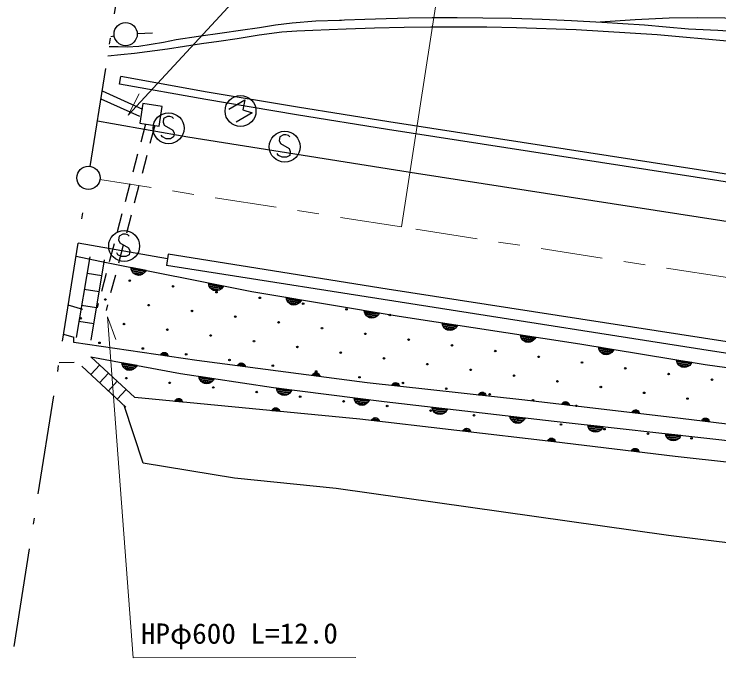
# Model space of a CAD drawing. Units: millimetres, scale not verified. Extents: x 40000 to 680000, y 20000 to 380000.
# Drawn here: x 265938 to 311536, y 264267 to 305976 of the extents above; entities that cross this region are included whole.
import ezdxf
from ezdxf.enums import TextEntityAlignment as Align

# ---------------------------------------------------------------- set-up
doc = ezdxf.new("R2010")
doc.units = ezdxf.units.MM
doc.header["$LTSCALE"] = 1000
for name, pattern in [('USER1', [8.2, 4, -1.4, 1.4, -1.4]), ('USER2', [2, 1.2, -0.8]), ('USER3', [10, 6.4, -1.6, 0.4, -1.6])]:
    doc.linetypes.add(name, pattern=pattern)
for name, color, linetype, lineweight in [('M-BGD', 7, 'Continuous', 25), ('M-BGD-EXST', 7, 'Continuous', 25), ('M-BMK', 2, 'USER1', 13), ('M-BMK-SRVR', 3, 'Continuous', 25), ('M-OTRS', 6, 'USER3', 25), ('M-STR-HTXT', 7, 'Continuous', 13), ('M-STR-STR3', 7, 'Continuous', 25), ('M-STR-STRC', 7, 'Continuous', 25)]:
    doc.layers.add(name, color=color, linetype=linetype, lineweight=lineweight)
doc.styles.add('ＭＳ ゴシック', font='')
doc.styles.get('ＭＳ ゴシック').set_extended_font_data('MS Gothic')

msp = doc.modelspace()

# ---------------------------------------------------------------- linework, layer by layer
at = {"layer": 'M-BGD'}
for p, q in [((273904, 304718), (274903, 304768)), ((272417, 304549), (272194, 304509)), ((272755, 301444), (272844, 301936)), ((271639, 301012), (274253, 299825)), ((271558, 300500), (274046, 299370)), ((275866, 290150), (270077, 291164)), ((269943, 290318), (271479, 290004)), ((270832, 290272), (269964, 285057)), ((270917, 284894), (271783, 290081)), ((271610, 289044), (270655, 289204)), ((271437, 288008), (270482, 288167)), ((270381, 286868), (269439, 287143)), ((271264, 286971), (270309, 287130)), ((271091, 285935), (270137, 286094)), ((269144, 285282), (269808, 285089)), ((268853, 283449), (269829, 283471)), ((273176, 280546), (270331, 283195)), ((270900, 282665), (271480, 283287)), ((271469, 282135), (272048, 282758)), ((272038, 281606), (272617, 282228)), ((272607, 281076), (273186, 281698))]:
    msp.add_line(p, q, dxfattribs=at)
at = {"layer": 'M-BGD', "linetype": 'USER2'}
for p, q in [((274439, 298857), (271308, 286967)), ((275035, 298767), (271889, 286814))]:
    msp.add_line(p, q, dxfattribs=at)
at = {"layer": 'M-BGD'}
for points in [[(272096, 303890), (272662, 303874), (273251, 303864), (273999, 303909), (274806, 304022), (275611, 304171), (276415, 304324), (277878, 304551), (279402, 304759), (280583, 304927), (281811, 305110), (282850, 305272), (283933, 305418), (285454, 305534), (286981, 305589), (287114, 305593), (287313, 305600), (288632, 305647), (290002, 305694), (291469, 305726), (292994, 305746), (294599, 305750), (296269, 305739), (298148, 305705), (300102, 305648), (301997, 305568), (303968, 305463), (305319, 305379), (306724, 305275), (308115, 305149), (309564, 305032), (311475, 304943), (313458, 304816)], [(335498, 302710), (332944, 303308), (330379, 303844), (330155, 303885), (329819, 303946), (327617, 304288), (325403, 304570), (324541, 304672), (323556, 304787), (320247, 305178), (316935, 305505), (316303, 305552), (315512, 305603), (313748, 305673), (311911, 305712), (310146, 305731), (308312, 305712), (306125, 305615), (303851, 305463)], [(271998, 303276), (272851, 303360), (273737, 303455), (275854, 303740), (278052, 304073), (279189, 304234), (280372, 304405), (281787, 304630), (283263, 304820), (284239, 304888), (285257, 304933), (286323, 304981), (287432, 305031), (289263, 305092), (291169, 305137), (292901, 305159), (294703, 305163), (296532, 305145), (298434, 305113)], [(298434, 305113), (302300, 304978), (307539, 304658), (312315, 304229), (317778, 303529), (322226, 302938), (326110, 302421), (333326, 301465), (336562, 301002), (341114, 300270), (346024, 299373), (350481, 298462), (353008, 297872), (354882, 297327), (357595, 296480), (360673, 295424), (363405, 294403), (366812, 293015), (369736, 291741), (372134, 290691), (376581, 288743), (380036, 287231), (383569, 285684), (383725, 285274)], [(331511, 292595), (290179, 299003), (284281, 299954), (278421, 300936), (272844, 301936)], [(331435, 292101), (290099, 298509), (284198, 299461), (278333, 300444), (272755, 301444)]]:
    msp.add_lwpolyline(points, dxfattribs=at)
msp.add_lwpolyline([(275520, 300008), (274264, 300199), (274068, 298914), (275324, 298723)], close=True, dxfattribs=at)
msp.add_circle((273155, 304681), 750, dxfattribs=at)
at = {"layer": 'M-BGD-EXST'}
msp.add_lwpolyline([(279828, 299819), (280864, 300425), (280726, 299789), (281349, 299597), (280313, 298991)], dxfattribs=at)
msp.add_circle((280588, 299708), 1000, dxfattribs=at)
at = {"layer": 'M-BMK'}
msp.add_lwpolyline([(368816, 280122), (290998, 292209), (271488, 295270)], dxfattribs=at)
at = {"layer": 'M-BMK-SRVR'}
msp.add_circle((270747, 295386), 750, dxfattribs=at)
at = {"layer": 'M-OTRS'}
for p, q in [((270864, 296126), (278206, 342406)), ((265938, 265076), (270629, 294645))]:
    msp.add_line(p, q, dxfattribs=at)
at = {"layer": 'M-STR-HTXT'}
for p, q in [((297626, 335196), (290998, 292209)), ((273308, 299431), (274019, 300818)), ((271990, 286398), (272521, 284933))]:
    msp.add_line(p, q, dxfattribs=at)
for points in [[(273308, 299431), (298087, 326217), (311487, 326239)], [(271990, 286398), (273642, 264344), (288042, 264367)]]:
    msp.add_lwpolyline(points, dxfattribs=at)
at = {"layer": 'M-STR-STR3'}
for p, q in [((275913, 290446), (275797, 289705)), ((273524, 289534), (274426, 289354)), ((274395, 289299), (273532, 289472)), ((273540, 289409), (274363, 289244)), ((274293, 289197), (273587, 289338)), ((273634, 289268), (274222, 289150)), ((274112, 289111), (273720, 289189)), ((278540, 288532), (279442, 288352)), ((279411, 288297), (278548, 288469)), ((278556, 288406), (279379, 288242)), ((279309, 288195), (278603, 288336)), ((278650, 288265), (279238, 288148)), ((279128, 288108), (278736, 288187)), ((283570, 287597), (284478, 287444)), ((284448, 287388), (283580, 287534)), ((283590, 287472), (284418, 287332)), ((284349, 287283), (283639, 287403)), ((283688, 287334), (284280, 287234)), ((284171, 287191), (283777, 287258)), ((288614, 286746), (289522, 286593)), ((289492, 286537), (288624, 286684)), ((288634, 286621), (289462, 286481)), ((289393, 286432), (288683, 286552)), ((288732, 286483), (289324, 286383)), ((289215, 286341), (288821, 286407)), ((293667, 285940), (294576, 285801)), ((294547, 285745), (293677, 285878)), ((293688, 285815), (294519, 285689)), ((294450, 285638), (293738, 285747)), ((293789, 285678), (294382, 285588)), ((294274, 285544), (293878, 285604)), ((298724, 285169), (299633, 285030)), ((299604, 284974), (298734, 285107)), ((298745, 285044), (299575, 284918)), ((299507, 284868), (298795, 284976)), ((298846, 284908), (299439, 284817)), ((299331, 284773), (298935, 284833)), ((275606, 284082), (275764, 284059)), ((303777, 284383), (304685, 284234)), ((304656, 284178), (303787, 284321)), ((303797, 284259), (304626, 284122)), ((304557, 284073), (303847, 284190)), ((303896, 284121), (304488, 284023)), ((275436, 283955), (275891, 283889)), ((275877, 283931), (275461, 283992)), ((275497, 284027), (275853, 283975)), ((275819, 284021), (275542, 284061)), ((304380, 283980), (303985, 284045)), ((272939, 283378), (273843, 283209)), ((273813, 283154), (272948, 283315)), ((272956, 283253), (273782, 283098)), ((273712, 283051), (273004, 283182)), ((280420, 283269), (280876, 283210)), ((280862, 283252), (280445, 283307)), ((280480, 283342), (280837, 283295)), ((280803, 283340), (280525, 283377)), ((280588, 283399), (280747, 283378)), ((308825, 283553), (309733, 283404)), ((309703, 283348), (308835, 283491)), ((308845, 283428), (309674, 283292)), ((309605, 283243), (308894, 283360)), ((308944, 283290), (309536, 283193)), ((309427, 283150), (309033, 283215)), ((273052, 283112), (273642, 283002)), ((273533, 282962), (273139, 283035)), ((285632, 282707), (285354, 282743)), ((285418, 282765), (285576, 282744)), ((277931, 282490), (278841, 282352)), ((278812, 282295), (277942, 282427)), ((277953, 282365), (278783, 282239)), ((278715, 282189), (278003, 282297)), ((285249, 282636), (285705, 282576)), ((285691, 282618), (285274, 282673)), ((285309, 282709), (285666, 282662)), ((278053, 282228), (278646, 282138)), ((278539, 282094), (278143, 282154)), ((290395, 281994), (290853, 281943)), ((290837, 281985), (290420, 282031)), ((290454, 282067), (290812, 282028)), ((290776, 282072), (290498, 282103)), ((290561, 282126), (290720, 282108)), ((282945, 281734), (283857, 281618)), ((283830, 281561), (282957, 281672)), ((282969, 281610), (283803, 281504)), ((283735, 281452), (283021, 281543)), ((283073, 281476), (283668, 281400)), ((283561, 281353), (283165, 281404)), ((295998, 281372), (296455, 281322)), ((296440, 281364), (296022, 281410)), ((296057, 281446), (296414, 281407)), ((296379, 281451), (296101, 281482)), ((296164, 281505), (296323, 281487)), ((276353, 280961), (276810, 280917)), ((276794, 280959), (276376, 280999)), ((276410, 281036), (276768, 281002)), ((276732, 281045), (276453, 281072)), ((276516, 281096), (276675, 281081)), ((287973, 281091), (288885, 280974)), ((288858, 280917), (287985, 281029)), ((287997, 280967), (288831, 280860)), ((288763, 280809), (288049, 280900)), ((301565, 280892), (301724, 280873)), ((282696, 280437), (283054, 280403)), ((283018, 280447), (282739, 280473)), ((282802, 280497), (282961, 280482)), ((288101, 280833), (288696, 280757)), ((288590, 280710), (288193, 280761)), ((293007, 280490), (293921, 280386)), ((301399, 280760), (301856, 280707)), ((301841, 280749), (301424, 280798)), ((301458, 280834), (301815, 280792)), ((301780, 280837), (301502, 280869)), ((282639, 280362), (283097, 280319)), ((283080, 280360), (282662, 280400)), ((293894, 280328), (293020, 280428)), ((293033, 280366), (293868, 280271)), ((293801, 280218), (293086, 280300)), ((293139, 280233), (293735, 280165)), ((293629, 280117), (293231, 280162)), ((305924, 280233), (306381, 280180)), ((306366, 280222), (305949, 280270)), ((305983, 280307), (306341, 280265)), ((306306, 280309), (306028, 280342)), ((306091, 280365), (306250, 280346)), ((289092, 279731), (289549, 279677)), ((289534, 279719), (289117, 279768)), ((289151, 279804), (289509, 279763)), ((289474, 279807), (289196, 279840)), ((289259, 279862), (289418, 279844)), ((298043, 279915), (298957, 279811)), ((298931, 279753), (298056, 279853)), ((298069, 279791), (298904, 279696)), ((298837, 279643), (298122, 279725)), ((298175, 279658), (298771, 279590)), ((298665, 279542), (298267, 279587)), ((310446, 279698), (310903, 279642)), ((310887, 279685), (310471, 279735)), ((310505, 279772), (310862, 279728)), ((310828, 279772), (310550, 279806)), ((310613, 279829), (310772, 279809)), ((295444, 279029), (295027, 279078)), ((295062, 279114), (295419, 279073)), ((295384, 279117), (295106, 279149)), ((295169, 279172), (295328, 279154)), ((303081, 279346), (303995, 279245)), ((303968, 279187), (303094, 279285)), ((303107, 279223), (303942, 279130)), ((303876, 279077), (303160, 279156)), ((303213, 279090), (303809, 279024)), ((295003, 279041), (295460, 278987)), ((303703, 278975), (303306, 279020)), ((308118, 278786), (309033, 278684)), ((309006, 278627), (308132, 278724)), ((308145, 278663), (308980, 278570)), ((300477, 278401), (300933, 278348)), ((300918, 278390), (300501, 278439)), ((300536, 278475), (300893, 278433)), ((300858, 278478), (300580, 278510)), ((300643, 278533), (300802, 278514)), ((308914, 278517), (308198, 278596)), ((308251, 278530), (308847, 278464)), ((308741, 278415), (308344, 278459)), ((305905, 277739), (306362, 277683)), ((306346, 277725), (305930, 277776)), ((305964, 277812), (306322, 277768)), ((306287, 277813), (306009, 277847)), ((306072, 277869), (306231, 277850))]:
    msp.add_line(p, q, dxfattribs=at)
for points in [[(271333, 299078), (272308, 298895), (277184, 298041), (291962, 295685), (311719, 292625), (319389, 291437)], [(318211, 283827), (310541, 285015), (290085, 288183), (275913, 290446)], [(271479, 290004), (281324, 288037), (290845, 286431), (302538, 284648), (310647, 283314), (322499, 281662), (330288, 280694), (341824, 278782), (350276, 277425), (361195, 275707), (370154, 274400), (381985, 272349), (390313, 271093), (401138, 269454), (410447, 267755), (417967, 266761), (417677, 265085), (408924, 266328), (401716, 267380), (389193, 268564), (379035, 269502), (368773, 270628), (366376, 270823)], [(421324, 267304), (397157, 270844), (377390, 273905), (357625, 276965), (337861, 280026), (318096, 283086), (310425, 284274), (275797, 289705)], [(366427, 273123), (359177, 273803), (348948, 275106), (339657, 276269), (329318, 277469), (316523, 278915), (309052, 279828), (298978, 281002), (288789, 282131), (277750, 283579), (269801, 284730), (269808, 285089)], [(270911, 283817), (276695, 282738), (282727, 281823), (289886, 280907), (300872, 279652), (311722, 278446), (318198, 277632), (330297, 276344), (342166, 274980), (351287, 273746), (360551, 272609), (366451, 271796)], [(366376, 270823), (355326, 272039), (348802, 272847), (340284, 273886), (329678, 275202), (316133, 276544), (308713, 277354), (300851, 278317), (288300, 279783), (273755, 281168), (270911, 283817)], [(420636, 260218), (399726, 263090), (378815, 265685), (372052, 266796), (365663, 265903), (361370, 265792), (347851, 267104), (329028, 269556), (315024, 271413), (308271, 272241), (286765, 275281), (280205, 275951), (274294, 276920), (273058, 280656)]]:
    msp.add_lwpolyline(points, dxfattribs=at)
for points in [[(274477, 289405), (274414, 289295), (274336, 289209), (274218, 289130), (274108, 289091), (273983, 289075), (273826, 289107), (273716, 289170), (273630, 289248), (273551, 289366), (273512, 289475), (273496, 289601)], [(279493, 288403), (279430, 288293), (279352, 288206), (279234, 288128), (279125, 288089), (278999, 288073), (278842, 288104), (278732, 288167), (278646, 288245), (278567, 288363), (278528, 288473), (278513, 288598)], [(284527, 287496), (284468, 287385), (284392, 287296), (284277, 287214), (284168, 287171), (284043, 287152), (283885, 287179), (283773, 287238), (283685, 287314), (283603, 287429), (283560, 287538), (283541, 287663)], [(289571, 286646), (289512, 286534), (289436, 286445), (289321, 286363), (289212, 286321), (289087, 286301), (288929, 286328), (288818, 286387), (288729, 286463), (288647, 286578), (288605, 286687), (288585, 286812)], [(294625, 285855), (294567, 285742), (294493, 285652), (294379, 285568), (294271, 285524), (294146, 285503), (293988, 285527), (293875, 285584), (293786, 285659), (293702, 285773), (293658, 285881), (293636, 286005)], [(299682, 285084), (299624, 284971), (299550, 284881), (299436, 284797), (299328, 284753), (299203, 284732), (299045, 284756), (298932, 284813), (298842, 284888), (298759, 285002), (298714, 285110), (298693, 285234)], [(275410, 283918), (275439, 283975), (275475, 284020), (275532, 284062), (275586, 284085), (275648, 284096), (275727, 284084), (275784, 284056), (275829, 284019), (275871, 283962), (275894, 283909), (275905, 283846)], [(304734, 284287), (304675, 284175), (304600, 284086), (304485, 284004), (304377, 283961), (304252, 283941), (304094, 283967), (303982, 284026), (303893, 284101), (303811, 284216), (303768, 284324), (303748, 284449)], [(273894, 283261), (273832, 283150), (273755, 283063), (273638, 282983), (273529, 282942), (273404, 282925), (273246, 282954), (273136, 283015), (273049, 283093), (272968, 283210), (272928, 283319), (272911, 283444)], [(280395, 283232), (280423, 283289), (280459, 283335), (280515, 283378), (280569, 283401), (280631, 283413), (280710, 283403), (280767, 283375), (280813, 283339), (280856, 283283), (280879, 283229), (280891, 283167)], [(309782, 283457), (309723, 283345), (309647, 283256), (309533, 283173), (309424, 283130), (309299, 283110), (309141, 283136), (309029, 283195), (308941, 283271), (308858, 283386), (308815, 283494), (308795, 283619)], [(285224, 282599), (285252, 282656), (285288, 282702), (285344, 282745), (285398, 282768), (285460, 282780), (285539, 282769), (285596, 282742), (285642, 282706), (285685, 282650), (285708, 282596), (285720, 282534)], [(278889, 282405), (278832, 282292), (278757, 282203), (278644, 282119), (278536, 282074), (278411, 282053), (278253, 282077), (278140, 282134), (278050, 282209), (277966, 282323), (277922, 282431), (277900, 282555)], [(283905, 281672), (283850, 281558), (283778, 281466), (283666, 281380), (283559, 281333), (283435, 281309), (283276, 281329), (283162, 281384), (283071, 281456), (282984, 281568), (282937, 281675), (282913, 281799)], [(290371, 281956), (290398, 282013), (290433, 282060), (290488, 282104), (290541, 282128), (290603, 282142), (290683, 282133), (290740, 282106), (290786, 282071), (290830, 282016), (290855, 281963), (290868, 281901)], [(295974, 281335), (296000, 281392), (296036, 281439), (296091, 281483), (296144, 281507), (296206, 281520), (296285, 281512), (296343, 281485), (296389, 281450), (296433, 281395), (296458, 281342), (296471, 281280)], [(276329, 280923), (276354, 280981), (276389, 281028), (276444, 281073), (276496, 281098), (276558, 281112), (276638, 281105), (276695, 281079), (276742, 281044), (276787, 280990), (276812, 280937), (276827, 280876)], [(288933, 281029), (288878, 280915), (288806, 280823), (288694, 280737), (288587, 280690), (288463, 280665), (288304, 280686), (288190, 280741), (288099, 280813), (288012, 280925), (287965, 281032), (287941, 281156)], [(301374, 280723), (301401, 280780), (301437, 280826), (301492, 280870), (301545, 280894), (301607, 280907), (301687, 280898), (301744, 280871), (301790, 280835), (301834, 280780), (301858, 280727), (301871, 280665)], [(282615, 280324), (282640, 280382), (282675, 280429), (282729, 280474), (282782, 280499), (282844, 280514), (282923, 280506), (282981, 280480), (283028, 280446), (283073, 280391), (283098, 280339), (283113, 280277)], [(293968, 280441), (293914, 280326), (293843, 280233), (293733, 280145), (293626, 280097), (293503, 280071), (293344, 280089), (293229, 280143), (293136, 280214), (293048, 280324), (293000, 280431), (292974, 280554)], [(299004, 279866), (298951, 279751), (298880, 279659), (298769, 279570), (298663, 279522), (298539, 279496), (298380, 279514), (298265, 279568), (298173, 279638), (298085, 279749), (298036, 279855), (298010, 279979)], [(305900, 280196), (305927, 280253), (305962, 280299), (306018, 280343), (306071, 280367), (306133, 280380), (306212, 280371), (306270, 280344), (306316, 280308), (306360, 280253), (306384, 280200), (306396, 280138)], [(289068, 279693), (289094, 279751), (289130, 279797), (289186, 279841), (289239, 279865), (289301, 279878), (289380, 279868), (289437, 279842), (289484, 279806), (289527, 279750), (289551, 279697), (289564, 279635)], [(310421, 279661), (310448, 279718), (310484, 279764), (310540, 279808), (310593, 279831), (310655, 279844), (310734, 279834), (310792, 279807), (310838, 279771), (310881, 279716), (310905, 279662), (310917, 279600)], [(294978, 279003), (295005, 279060), (295041, 279107), (295096, 279150), (295149, 279174), (295211, 279187), (295291, 279178), (295348, 279151), (295394, 279116), (295438, 279060), (295462, 279007), (295475, 278945)], [(304041, 279300), (303988, 279185), (303917, 279092), (303807, 279004), (303701, 278955), (303577, 278929), (303418, 278947), (303303, 279000), (303211, 279070), (303122, 279181), (303074, 279287), (303047, 279410)], [(309079, 278740), (309026, 278625), (308955, 278532), (308845, 278444), (308739, 278395), (308615, 278369), (308456, 278386), (308341, 278439), (308249, 278510), (308160, 278620), (308112, 278726), (308085, 278850)], [(300452, 278364), (300479, 278421), (300515, 278467), (300570, 278511), (300623, 278535), (300685, 278548), (300764, 278539), (300822, 278512), (300868, 278476), (300912, 278421), (300936, 278368), (300949, 278306)], [(305880, 277701), (305907, 277758), (305943, 277804), (305999, 277848), (306052, 277872), (306114, 277884), (306194, 277874), (306251, 277847), (306297, 277811), (306340, 277756), (306364, 277702), (306377, 277640)]]:
    msp.add_lwpolyline(points, close=True, dxfattribs=at)
for centre in [(273422, 288734), (276226, 288363), (279030, 287992), (271834, 287518), (281834, 287621), (284638, 287250), (274638, 287147), (277442, 286776), (287442, 286880), (280246, 286405), (290246, 286509), (270247, 286301), (273051, 285930), (283050, 286034), (275855, 285559), (285854, 285663), (278659, 285188), (288658, 285292), (271463, 284714), (281463, 284817), (291462, 284921), (294266, 284550), (274267, 284343), (284267, 284447), (287071, 284076), (297070, 284179), (277071, 283972), (279875, 283601), (289875, 283705), (299874, 283808), (282679, 283230), (292679, 283334), (302678, 283438), (285483, 282859), (295483, 282963), (305482, 283067), (308286, 282696), (273198, 282425), (288287, 282488), (298287, 282592), (301091, 282221), (311090, 282325), (276010, 282125), (278823, 281826), (291091, 282117), (303895, 281850), (281635, 281526), (293895, 281746), (296699, 281375), (306699, 281479), (284448, 281227), (287260, 280927), (299503, 281004), (309503, 281108), (290073, 280628), (302307, 280634), (292885, 280328), (295698, 280029), (298511, 279729), (301323, 279430), (304136, 279130), (306948, 278830), (309761, 278531)]:
    msp.add_circle(centre, 50, dxfattribs=at)
at = {"layer": 'M-STR-STRC'}
for points in [[(276252, 299232), (276172, 299312), (276012, 299352), (275852, 299352), (275612, 299232), (275572, 298992), (275652, 298792), (276212, 298472), (276292, 298272), (276252, 298032), (276052, 297912), (275772, 297912), (275532, 298032), (275452, 298152)], [(283768, 298038), (283688, 298118), (283528, 298158), (283368, 298158), (283128, 298038), (283088, 297798), (283168, 297598), (283728, 297278), (283808, 297078), (283768, 296838), (283568, 296718), (283288, 296718), (283048, 296838), (282968, 296958)], [(273377, 291614), (273297, 291694), (273137, 291734), (272977, 291734), (272737, 291614), (272697, 291374), (272777, 291174), (273337, 290854), (273417, 290654), (273377, 290414), (273177, 290294), (272897, 290294), (272657, 290414), (272577, 290534)]]:
    msp.add_lwpolyline(points, dxfattribs=at)
for centre in [(275932, 298592), (283448, 297398), (273057, 290974)]:
    msp.add_circle(centre, 1000, dxfattribs=at)

# ---------------------------------------------------------------- texts
at = {"layer": 'M-STR-HTXT', "style": 'ＭＳ ゴシック', "width": 1.05}
msp.add_text('HPφ600 L=12.0', height=1320, rotation=0.1, dxfattribs=at).set_placement((274141, 264844), align=Align.BOTTOM_LEFT)

doc.saveas('drawing.dxf')
